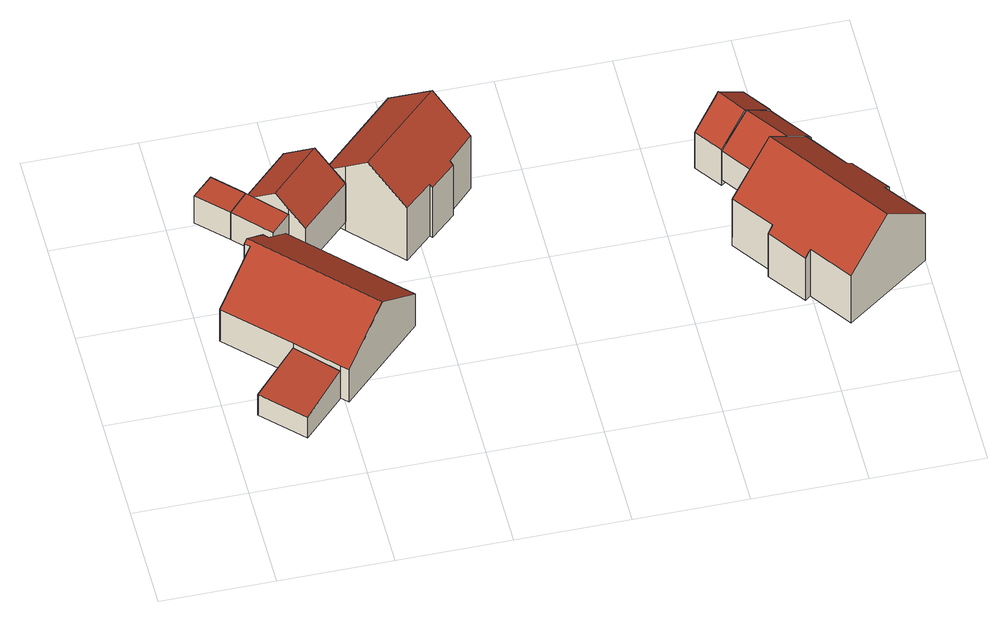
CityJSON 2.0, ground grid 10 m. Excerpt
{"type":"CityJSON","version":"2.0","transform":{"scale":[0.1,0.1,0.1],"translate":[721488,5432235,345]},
"CityObjects":{
"building1":{"type":"Building","attributes":{"Gemeindeschluessel":"09375199","HoeheDach":"354.465","HoeheGrund":"351.070","Methode":"1000","NiedrigsteTraufeDesGebaeudes":"353.634","Geometrietyp2DReferenz":"3000","measuredHeight":3.4,"function":"31001_2463","roofType":"1000","storeysAboveGround":1},"geometry":[{"type":"Solid","lod":"2","boundaries":[[[[0,1,2,3]],[[0,4,5,1]],[[1,5,6,2]],[[7,6,5,4]],[[2,6,7,3]],[[3,7,4,0]]]],"semantics":{"surfaces":[{"type":"GroundSurface","Flaeche":"24.153","Z_MAX":"0.000","Z_MAX_ASL":"351.070","Z_MIN":"0.000","Z_MIN_ASL":"351.070"},{"type":"WallSurface","Flaeche":"15.233","Z_MAX":"3.392","Z_MAX_ASL":"354.462","Z_MIN":"0.000","Z_MIN_ASL":"351.070"},{"type":"WallSurface","Flaeche":"15.886","Z_MAX":"3.395","Z_MAX_ASL":"354.465","Z_MIN":"0.000","Z_MIN_ASL":"351.070"},{"type":"RoofSurface","Dachneigung":"80.805","Dachorientierung":"225.830","Flaeche":"24.467","Z_MAX":"3.395","Z_MAX_ASL":"354.465","Z_MIN":"2.564","Z_MIN_ASL":"353.634"},{"type":"WallSurface","Flaeche":"15.294","Z_MAX":"3.395","Z_MAX_ASL":"354.465","Z_MIN":"0.000","Z_MIN_ASL":"351.070"},{"type":"WallSurface","Flaeche":"12.168","Z_MAX":"2.564","Z_MAX_ASL":"353.634","Z_MIN":"0.000","Z_MIN_ASL":"351.070"}],"values":[[0,1,2,3,4,5]]}}]},
"building2":{"type":"Building","attributes":{"Gemeindeschluessel":"09375199","HoeheDach":"353.620","HoeheGrund":"350.340","Methode":"3100","NiedrigsteTraufeDesGebaeudes":"353.620","Geometrietyp2DReferenz":"3000","measuredHeight":3.28,"function":"31001_2000","roofType":"1000"},"geometry":[{"type":"Solid","lod":"2","boundaries":[[[[8,9,10,11]],[[10,12,13,14,11]],[[9,15,12,10]],[[15,16,13,12]],[[16,17,14,13]],[[17,8,11,14]],[[8,17,16,15,9]]]],"semantics":{"surfaces":[{"type":"WallSurface","Flaeche":"10.712","Z_MAX":"3.280","Z_MAX_ASL":"353.620","Z_MIN":"0.000","Z_MIN_ASL":"350.340"},{"type":"GroundSurface","Flaeche":"8.749","Z_MAX":"0.000","Z_MAX_ASL":"350.340","Z_MIN":"0.000","Z_MIN_ASL":"350.340"},{"type":"WallSurface","Flaeche":"0.652","Z_MAX":"3.280","Z_MAX_ASL":"353.620","Z_MIN":"0.000","Z_MIN_ASL":"350.340"},{"type":"WallSurface","Flaeche":"8.217","Z_MAX":"3.280","Z_MAX_ASL":"353.620","Z_MIN":"0.000","Z_MIN_ASL":"350.340"},{"type":"WallSurface","Flaeche":"11.428","Z_MAX":"3.280","Z_MAX_ASL":"353.620","Z_MIN":"0.000","Z_MIN_ASL":"350.340"},{"type":"WallSurface","Flaeche":"8.292","Z_MAX":"3.280","Z_MAX_ASL":"353.620","Z_MIN":"0.000","Z_MIN_ASL":"350.340"},{"type":"RoofSurface","Dachneigung":"90.000","Dachorientierung":"-1.000","Flaeche":"8.749","Z_MAX":"3.280","Z_MAX_ASL":"353.620","Z_MIN":"3.280","Z_MIN_ASL":"353.620"}],"values":[[0,1,2,3,4,5,6]]}}]},
"building3":{"type":"Building","attributes":{"Gemeindeschluessel":"09375199","HoeheDach":"358.833","HoeheGrund":"351.230","Methode":"1000","NiedrigsteTraufeDesGebaeudes":"355.062","Geometrietyp2DReferenz":"3000","measuredHeight":7.6,"function":"31001_1000","roofType":"3100"},"address":[{"Country":"Germany","Locality":"Sinzing","ThoroughfareName":"Am Hang 9"}],"geometry":[{"type":"Solid","lod":"2","boundaries":[[[[18,19,20,21,22,23,24,25]],[[26,27,28,29,30,31,32,33,34,35]],[[26,23,22,36,27]],[[34,25,24,35]],[[21,37,38,39,36,22]],[[27,36,39,28]],[[33,18,25,34]],[[28,39,38,29]],[[32,19,18,33]],[[31,20,19,32]],[[35,24,23,26]],[[30,37,21,20,31]],[[29,38,37,30]]]],"semantics":{"surfaces":[{"type":"RoofSurface","Dachneigung":"53.069","Dachorientierung":"227.941","Flaeche":"78.912","Z_MAX":"7.603","Z_MAX_ASL":"358.833","Z_MIN":"3.831","Z_MIN_ASL":"355.062"},{"type":"GroundSurface","Flaeche":"127.128","Z_MAX":"-0.000","Z_MAX_ASL":"351.230","Z_MIN":"-0.000","Z_MIN_ASL":"351.230"},{"type":"WallSurface","Flaeche":"18.519","Z_MAX":"7.603","Z_MAX_ASL":"358.833","Z_MIN":"-0.000","Z_MIN_ASL":"351.230"},{"type":"WallSurface","Flaeche":"25.616","Z_MAX":"7.295","Z_MAX_ASL":"358.525","Z_MIN":"-0.000","Z_MIN_ASL":"351.230"},{"type":"RoofSurface","Dachneigung":"53.069","Dachorientierung":"47.941","Flaeche":"80.125","Z_MAX":"7.603","Z_MAX_ASL":"358.833","Z_MIN":"3.833","Z_MIN_ASL":"355.063"},{"type":"WallSurface","Flaeche":"3.162","Z_MAX":"5.877","Z_MAX_ASL":"357.107","Z_MIN":"-0.000","Z_MIN_ASL":"351.230"},{"type":"WallSurface","Flaeche":"27.037","Z_MAX":"3.836","Z_MAX_ASL":"355.066","Z_MIN":"-0.000","Z_MIN_ASL":"351.230"},{"type":"WallSurface","Flaeche":"13.200","Z_MAX":"5.877","Z_MAX_ASL":"357.107","Z_MIN":"-0.000","Z_MIN_ASL":"351.230"},{"type":"WallSurface","Flaeche":"17.943","Z_MAX":"3.837","Z_MAX_ASL":"355.067","Z_MIN":"-0.000","Z_MIN_ASL":"351.230"},{"type":"WallSurface","Flaeche":"3.097","Z_MAX":"3.837","Z_MAX_ASL":"355.067","Z_MIN":"-0.000","Z_MIN_ASL":"351.230"},{"type":"WallSurface","Flaeche":"3.926","Z_MAX":"7.296","Z_MAX_ASL":"358.526","Z_MIN":"-0.000","Z_MIN_ASL":"351.230"},{"type":"WallSurface","Flaeche":"57.307","Z_MAX":"7.603","Z_MAX_ASL":"358.833","Z_MIN":"-0.000","Z_MIN_ASL":"351.230"},{"type":"WallSurface","Flaeche":"48.072","Z_MAX":"3.838","Z_MAX_ASL":"355.069","Z_MIN":"-0.000","Z_MIN_ASL":"351.230"}],"values":[[0,1,2,3,4,5,6,7,8,9,10,11,12]]}}]},
"building4":{"type":"Building","attributes":{"Gemeindeschluessel":"09375199","HoeheDach":"353.630","HoeheGrund":"350.310","Methode":"2000","NiedrigsteTraufeDesGebaeudes":"353.630","Geometrietyp2DReferenz":"3000","measuredHeight":3.32,"function":"51009_1610","roofType":"1000"},"geometry":[{"type":"Solid","lod":"2","boundaries":[[[[13,16,15,12]],[[40,41,15,16]],[[42,41,40,43]],[[13,12,42,43]],[[12,15,41,42]],[[43,40,16,13]]]],"semantics":{"surfaces":[{"type":"WallSurface","Flaeche":"8.310","Z_MAX":"3.320","Z_MAX_ASL":"353.630","Z_MIN":"0.000","Z_MIN_ASL":"350.310"},{"type":"RoofSurface","Dachneigung":"90.000","Dachorientierung":"-1.000","Flaeche":"10.413","Z_MAX":"3.320","Z_MAX_ASL":"353.630","Z_MIN":"3.320","Z_MIN_ASL":"353.630"},{"type":"WallSurface","Flaeche":"8.193","Z_MAX":"3.320","Z_MAX_ASL":"353.630","Z_MIN":"0.000","Z_MIN_ASL":"350.310"},{"type":"GroundSurface","Flaeche":"10.413","Z_MAX":"0.000","Z_MAX_ASL":"350.310","Z_MIN":"0.000","Z_MIN_ASL":"350.310"},{"type":"WallSurface","Flaeche":"13.923","Z_MAX":"3.320","Z_MAX_ASL":"353.630","Z_MIN":"0.000","Z_MIN_ASL":"350.310"},{"type":"WallSurface","Flaeche":"13.898","Z_MAX":"3.320","Z_MAX_ASL":"353.630","Z_MIN":"0.000","Z_MIN_ASL":"350.310"}],"values":[[0,1,2,3,4,5]]}}]},
"building5":{"type":"Building","attributes":{"Gemeindeschluessel":"09375199","HoeheDach":"355.303","HoeheGrund":"348.140","Methode":"1000","NiedrigsteTraufeDesGebaeudes":"352.803","Geometrietyp2DReferenz":"3000","measuredHeight":7.16,"function":"31001_2000","roofType":"3100"},"geometry":[{"type":"Solid","lod":"2","boundaries":[[[[44,45,46,47,48]],[[49,50,51,52]],[[53,48,47,54]],[[55,56,57,58]],[[59,44,48,53]],[[54,47,46,50,49]],[[52,51,56,55]],[[57,56,51,50,46,45]],[[54,49,52,55,58,59,53]],[[58,57,45,44,59]]]],"semantics":{"surfaces":[{"type":"RoofSurface","Dachneigung":"50.320","Dachorientierung":"316.034","Flaeche":"23.551","Z_MAX":"7.163","Z_MAX_ASL":"355.303","Z_MIN":"4.665","Z_MIN_ASL":"352.805"},{"type":"WallSurface","Flaeche":"11.117","Z_MAX":"6.339","Z_MAX_ASL":"354.479","Z_MIN":"0.000","Z_MIN_ASL":"348.140"},{"type":"WallSurface","Flaeche":"28.122","Z_MAX":"4.665","Z_MAX_ASL":"352.805","Z_MIN":"0.000","Z_MIN_ASL":"348.140"},{"type":"WallSurface","Flaeche":"8.699","Z_MAX":"6.017","Z_MAX_ASL":"354.157","Z_MIN":"0.000","Z_MIN_ASL":"348.140"},{"type":"WallSurface","Flaeche":"0.944","Z_MAX":"4.830","Z_MAX_ASL":"352.970","Z_MIN":"0.000","Z_MIN_ASL":"348.140"},{"type":"WallSurface","Flaeche":"24.506","Z_MAX":"7.163","Z_MAX_ASL":"355.303","Z_MIN":"0.000","Z_MIN_ASL":"348.140"},{"type":"WallSurface","Flaeche":"27.859","Z_MAX":"4.666","Z_MAX_ASL":"352.806","Z_MIN":"0.000","Z_MIN_ASL":"348.140"},{"type":"RoofSurface","Dachneigung":"50.319","Dachorientierung":"136.028","Flaeche":"23.449","Z_MAX":"7.163","Z_MAX_ASL":"355.303","Z_MIN":"4.663","Z_MIN_ASL":"352.803"},{"type":"GroundSurface","Flaeche":"36.173","Z_MAX":"0.000","Z_MAX_ASL":"348.140","Z_MIN":"0.000","Z_MIN_ASL":"348.140"},{"type":"WallSurface","Flaeche":"25.967","Z_MAX":"7.163","Z_MAX_ASL":"355.303","Z_MIN":"0.000","Z_MIN_ASL":"348.140"}],"values":[[0,1,2,3,4,5,6,7,8,9]]}}]},
"building6":{"type":"Building","attributes":{"Gemeindeschluessel":"09375199","HoeheDach":"356.675","HoeheGrund":"347.100","Methode":"1000","NiedrigsteTraufeDesGebaeudes":"353.153","Geometrietyp2DReferenz":"3000","measuredHeight":9.57,"function":"31001_1000","roofType":"3100"},"address":[{"Country":"Germany","Locality":"Sinzing","ThoroughfareName":"Am Hang 11"}],"geometry":[{"type":"Solid","lod":"2","boundaries":[[[[60,61,62,63,64]],[[65,66,67,68]],[[64,63,69,70]],[[71,65,68,72,73,74,60,64,70]],[[70,69,75,71]],[[74,76,61,60]],[[61,76,77,78,67,66,79,62]],[[73,77,76,74]],[[71,75,79,66,65]],[[68,67,78,72]],[[63,62,79,75,69]],[[72,78,77,73]]]],"semantics":{"surfaces":[{"type":"WallSurface","Flaeche":"50.447","Z_MAX":"9.575","Z_MAX_ASL":"356.675","Z_MIN":"-0.000","Z_MIN_ASL":"347.100"},{"type":"WallSurface","Flaeche":"20.898","Z_MAX":"6.412","Z_MAX_ASL":"353.512","Z_MIN":"-0.000","Z_MIN_ASL":"347.100"},{"type":"WallSurface","Flaeche":"14.000","Z_MAX":"7.759","Z_MAX_ASL":"354.859","Z_MIN":"-0.000","Z_MIN_ASL":"347.100"},{"type":"GroundSurface","Flaeche":"79.098","Z_MAX":"-0.000","Z_MAX_ASL":"347.100","Z_MIN":"-0.000","Z_MIN_ASL":"347.100"},{"type":"WallSurface","Flaeche":"57.959","Z_MAX":"6.104","Z_MAX_ASL":"353.204","Z_MIN":"-0.000","Z_MIN_ASL":"347.100"},{"type":"WallSurface","Flaeche":"20.723","Z_MAX":"6.366","Z_MAX_ASL":"353.466","Z_MIN":"-0.000","Z_MIN_ASL":"347.100"},{"type":"RoofSurface","Dachneigung":"50.676","Dachorientierung":"138.865","Flaeche":"49.598","Z_MAX":"9.575","Z_MAX_ASL":"356.675","Z_MIN":"6.076","Z_MIN_ASL":"353.176"},{"type":"WallSurface","Flaeche":"1.979","Z_MAX":"6.337","Z_MAX_ASL":"353.437","Z_MIN":"-0.000","Z_MIN_ASL":"347.100"},{"type":"WallSurface","Flaeche":"64.469","Z_MAX":"9.575","Z_MAX_ASL":"356.675","Z_MIN":"-0.000","Z_MIN_ASL":"347.100"},{"type":"WallSurface","Flaeche":"2.340","Z_MAX":"6.388","Z_MAX_ASL":"353.488","Z_MIN":"-0.000","Z_MIN_ASL":"347.100"},{"type":"RoofSurface","Dachneigung":"50.677","Dachorientierung":"318.865","Flaeche":"52.652","Z_MAX":"9.575","Z_MAX_ASL":"356.675","Z_MIN":"6.053","Z_MIN_ASL":"353.153"},{"type":"WallSurface","Flaeche":"18.349","Z_MAX":"6.081","Z_MAX_ASL":"353.181","Z_MIN":"-0.000","Z_MIN_ASL":"347.100"}],"values":[[0,1,2,3,4,5,6,7,8,9,10,11]]}}]},
"building7":{"type":"Building","attributes":{"Gemeindeschluessel":"09375199","HoeheDach":"353.584","HoeheGrund":"346.773","Methode":"1000","NiedrigsteTraufeDesGebaeudes":"351.075","Geometrietyp2DReferenz":"3000","measuredHeight":6.81,"function":"31001_2000","roofType":"3100","storeysAboveGround":1},"geometry":[{"type":"Solid","lod":"2","boundaries":[[[[80,81,82,83]],[[84,80,83,85]],[[86,87,88,89]],[[89,84,85,86]],[[87,82,81,88]],[[88,81,80,84,89]],[[86,85,83,82,87]]]],"semantics":{"surfaces":[{"type":"RoofSurface","Dachneigung":"50.167","Dachorientierung":"54.351","Flaeche":"11.644","Z_MAX":"6.811","Z_MAX_ASL":"353.584","Z_MIN":"4.309","Z_MIN_ASL":"351.082"},{"type":"RoofSurface","Dachneigung":"50.170","Dachorientierung":"234.354","Flaeche":"11.652","Z_MAX":"6.811","Z_MAX_ASL":"353.584","Z_MIN":"4.302","Z_MIN_ASL":"351.075"},{"type":"GroundSurface","Flaeche":"17.892","Z_MAX":"0.000","Z_MAX_ASL":"346.773","Z_MIN":"0.000","Z_MIN_ASL":"346.773"},{"type":"WallSurface","Flaeche":"12.822","Z_MAX":"4.309","Z_MAX_ASL":"351.082","Z_MIN":"0.000","Z_MIN_ASL":"346.773"},{"type":"WallSurface","Flaeche":"12.854","Z_MAX":"4.309","Z_MAX_ASL":"351.082","Z_MIN":"0.000","Z_MIN_ASL":"346.773"},{"type":"WallSurface","Flaeche":"33.396","Z_MAX":"6.811","Z_MAX_ASL":"353.584","Z_MIN":"0.000","Z_MIN_ASL":"346.773"},{"type":"WallSurface","Flaeche":"33.358","Z_MAX":"6.811","Z_MAX_ASL":"353.584","Z_MIN":"0.000","Z_MIN_ASL":"346.773"}],"values":[[0,1,2,3,4,5,6]]}}]},
"building8":{"type":"Building","attributes":{"Gemeindeschluessel":"09375199","HoeheDach":"353.604","HoeheGrund":"347.518","Methode":"2000","NiedrigsteTraufeDesGebaeudes":"351.037","Geometrietyp2DReferenz":"3000","measuredHeight":6.09,"function":"31001_2000","roofType":"3100","storeysAboveGround":1},"geometry":[{"type":"Solid","lod":"2","boundaries":[[[[90,91,92,93]],[[94,95,96,97]],[[98,99,91,90]],[[97,96,99,98]],[[100,101,95,94]],[[102,103,101,100]],[[92,91,99,96,95]],[[93,92,103,102]],[[103,92,95,101]],[[90,93,102,100,94,97,98]]]],"semantics":{"surfaces":[{"type":"WallSurface","Flaeche":"11.975","Z_MAX":"6.079","Z_MAX_ASL":"353.597","Z_MIN":"0.002","Z_MIN_ASL":"347.520"},{"type":"WallSurface","Flaeche":"14.423","Z_MAX":"6.086","Z_MAX_ASL":"353.604","Z_MIN":"0.002","Z_MIN_ASL":"347.520"},{"type":"WallSurface","Flaeche":"2.478","Z_MAX":"4.079","Z_MAX_ASL":"351.597","Z_MIN":"0.002","Z_MIN_ASL":"347.520"},{"type":"WallSurface","Flaeche":"15.855","Z_MAX":"3.525","Z_MAX_ASL":"351.043","Z_MIN":"0.002","Z_MIN_ASL":"347.520"},{"type":"WallSurface","Flaeche":"14.464","Z_MAX":"6.086","Z_MAX_ASL":"353.604","Z_MIN":"0.002","Z_MIN_ASL":"347.520"},{"type":"WallSurface","Flaeche":"15.826","Z_MAX":"3.526","Z_MAX_ASL":"351.044","Z_MIN":"0.002","Z_MIN_ASL":"347.520"},{"type":"RoofSurface","Dachneigung":"49.607","Dachorientierung":"54.498","Flaeche":"17.760","Z_MAX":"6.086","Z_MAX_ASL":"353.604","Z_MIN":"3.525","Z_MIN_ASL":"351.043"},{"type":"WallSurface","Flaeche":"14.444","Z_MAX":"6.079","Z_MAX_ASL":"353.597","Z_MIN":"0.002","Z_MIN_ASL":"347.520"},{"type":"RoofSurface","Dachneigung":"49.625","Dachorientierung":"234.403","Flaeche":"17.766","Z_MAX":"6.086","Z_MAX_ASL":"353.604","Z_MIN":"3.519","Z_MIN_ASL":"351.037"},{"type":"GroundSurface","Flaeche":"27.061","Z_MAX":"0.002","Z_MAX_ASL":"347.520","Z_MIN":"0.002","Z_MIN_ASL":"347.520"}],"values":[[0,1,2,3,4,5,6,7,8,9]]}}]},
"building9":{"type":"Building","attributes":{"Gemeindeschluessel":"09375199","HoeheDach":"355.406","HoeheGrund":"345.850","Methode":"1000","NiedrigsteTraufeDesGebaeudes":"351.042","Geometrietyp2DReferenz":"3000","measuredHeight":9.56,"function":"31001_1000","roofType":"3100","storeysAboveGround":2},"address":[{"Country":"Germany","Locality":"Sinzing","ThoroughfareName":"Am Hang 13"}],"geometry":[{"type":"Solid","lod":"2","boundaries":[[[[104,105,106,107]],[[107,108,109,110,111,112,113,114,115,116,117,104]],[[107,106,118,91,108]],[[108,91,119,109]],[[105,120,121,122,123,124,118,106]],[[113,125,124,123,114]],[[109,119,126,110]],[[117,120,105,104]],[[114,123,122,115]],[[124,125,127,128,126,119,91,118]],[[111,128,127,112]],[[115,122,121,116]],[[112,127,125,113]],[[110,126,128,111]],[[116,121,120,117]]]],"semantics":{"surfaces":[{"type":"WallSurface","Flaeche":"25.701","Z_MAX":"5.732","Z_MAX_ASL":"351.582","Z_MIN":"0.000","Z_MIN_ASL":"345.850"},{"type":"GroundSurface","Flaeche":"124.408","Z_MAX":"0.000","Z_MAX_ASL":"345.850","Z_MIN":"0.000","Z_MIN_ASL":"345.850"},{"type":"WallSurface","Flaeche":"69.889","Z_MAX":"9.556","Z_MAX_ASL":"355.406","Z_MIN":"0.000","Z_MIN_ASL":"345.850"},{"type":"WallSurface","Flaeche":"25.833","Z_MAX":"5.723","Z_MAX_ASL":"351.573","Z_MIN":"0.000","Z_MIN_ASL":"345.850"},{"type":"RoofSurface","Dachneigung":"50.061","Dachorientierung":"234.375","Flaeche":"81.137","Z_MAX":"9.556","Z_MAX_ASL":"355.406","Z_MIN":"5.192","Z_MIN_ASL":"351.042"},{"type":"WallSurface","Flaeche":"70.030","Z_MAX":"9.556","Z_MAX_ASL":"355.406","Z_MIN":"0.000","Z_MIN_ASL":"345.850"},{"type":"WallSurface","Flaeche":"3.426","Z_MAX":"5.723","Z_MAX_ASL":"351.573","Z_MIN":"0.000","Z_MIN_ASL":"345.850"},{"type":"WallSurface","Flaeche":"3.345","Z_MAX":"5.714","Z_MAX_ASL":"351.564","Z_MIN":"0.000","Z_MIN_ASL":"345.850"},{"type":"WallSurface","Flaeche":"25.753","Z_MAX":"5.715","Z_MAX_ASL":"351.565","Z_MIN":"0.000","Z_MIN_ASL":"345.850"},{"type":"RoofSurface","Dachneigung":"50.057","Dachorientierung":"54.376","Flaeche":"81.131","Z_MAX":"9.556","Z_MAX_ASL":"355.406","Z_MIN":"5.198","Z_MIN_ASL":"351.048"},{"type":"WallSurface","Flaeche":"3.398","Z_MAX":"5.720","Z_MAX_ASL":"351.570","Z_MIN":"0.000","Z_MIN_ASL":"345.850"},{"type":"WallSurface","Flaeche":"3.393","Z_MAX":"5.712","Z_MAX_ASL":"351.562","Z_MIN":"0.000","Z_MIN_ASL":"345.850"},{"type":"WallSurface","Flaeche":"25.771","Z_MAX":"5.720","Z_MAX_ASL":"351.570","Z_MIN":"0.000","Z_MIN_ASL":"345.850"},{"type":"WallSurface","Flaeche":"20.923","Z_MAX":"5.200","Z_MAX_ASL":"351.050","Z_MIN":"0.000","Z_MIN_ASL":"345.850"},{"type":"WallSurface","Flaeche":"20.879","Z_MAX":"5.201","Z_MAX_ASL":"351.051","Z_MIN":"0.000","Z_MIN_ASL":"345.850"}],"values":[[0,1,2,3,4,5,6,7,8,9,10,11,12,13,14]]}}]}
},
"vertices":[
[16,37,61],[54,73,61],[86,39,61],[50,3,61],[16,37,86],[54,73,95],[86,39,95],[50,3,86],
[33,281,86],[56,258,86],[56,258,53],[33,281,53],[57,257,53],[40,239,53],[15,264,53],[57,257,86],[40,239,86],[15,264,86],
[54,73,101],[86,39,101],[92,33,101],[128,68,138],[36,162,138],[33,159,135],[37,155,135],[4,123,101],[33,159,62],[53,178,62],[57,174,62],[76,193,62],[164,103,62],[92,33,62],[86,39,62],[54,73,62],[4,123,62],[37,155,62],[53,178,121],[164,103,101],[76,193,101],[57,174,121],
[69,209,86],[86,226,86],[86,226,53],[69,209,53],
[57,257,80],[77,236,103],[120,278,103],[99,300,78],[56,258,78],[127,271,31],[127,271,95],[141,256,78],[141,256,31],[56,258,31],[99,300,31],[98,215,31],[98,215,78],[86,226,92],[86,226,31],[57,257,31],
[183,212,21],[183,212,85],[156,240,117],[141,256,99],[141,256,21],[252,278,21],[252,278,85],[229,255,85],[229,255,21],[127,271,82],[127,271,21],[196,337,21],[231,252,21],[209,232,21],[207,234,21],[196,337,82],[207,234,84],[209,232,82],[231,252,82],[226,306,117],
[478,254,86],[503,272,61],[486,296,61],[461,279,86],[454,237,61],[437,261,61],[437,261,18],[486,296,18],[503,272,18],[454,237,18],
[524,232,25],[524,232,66],[505,218,86],[505,218,25],[479,254,25],[479,254,86],[503,272,60],[503,272,25],[529,235,25],[529,235,60],[454,237,25],[454,237,60],[480,200,25],[480,200,60],
[475,142,9],[475,142,66],[449,178,66],[449,178,9],[524,232,9],[550,195,9],[555,199,9],[579,166,9],[574,162,9],[600,126,9],[525,72,9],[499,109,9],[494,105,9],[470,138,9],[487,205,104],[550,195,66],[470,138,61],[494,105,60],[499,109,66],[525,72,66],[562,99,104],[600,126,66],[555,199,60],[574,162,66],[579,166,61]
]}
